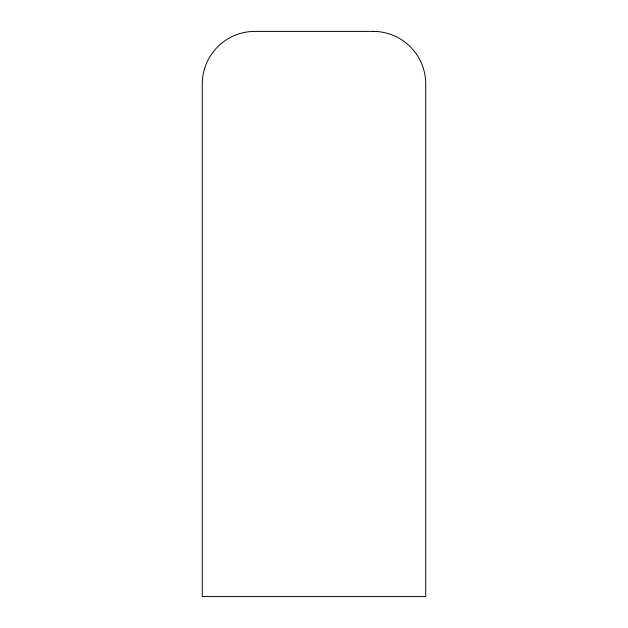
<?xml version="1.0" encoding="UTF-8"?>
<svg xmlns="http://www.w3.org/2000/svg" width="628" height="628" viewBox="0 0 628 628"><rect width="100%" height="100%" fill="white"/><g stroke="black" fill="none" stroke-linecap="round" stroke-linejoin="round"><path stroke-width="0.94" d="M373.15 31.4L254.85 31.4A52.579 52.579 0 0 0 202.271 83.979L202.271 596.6L425.729 596.6L425.729 83.979A52.579 52.579 0 0 0 373.15 31.4"/></g></svg>
